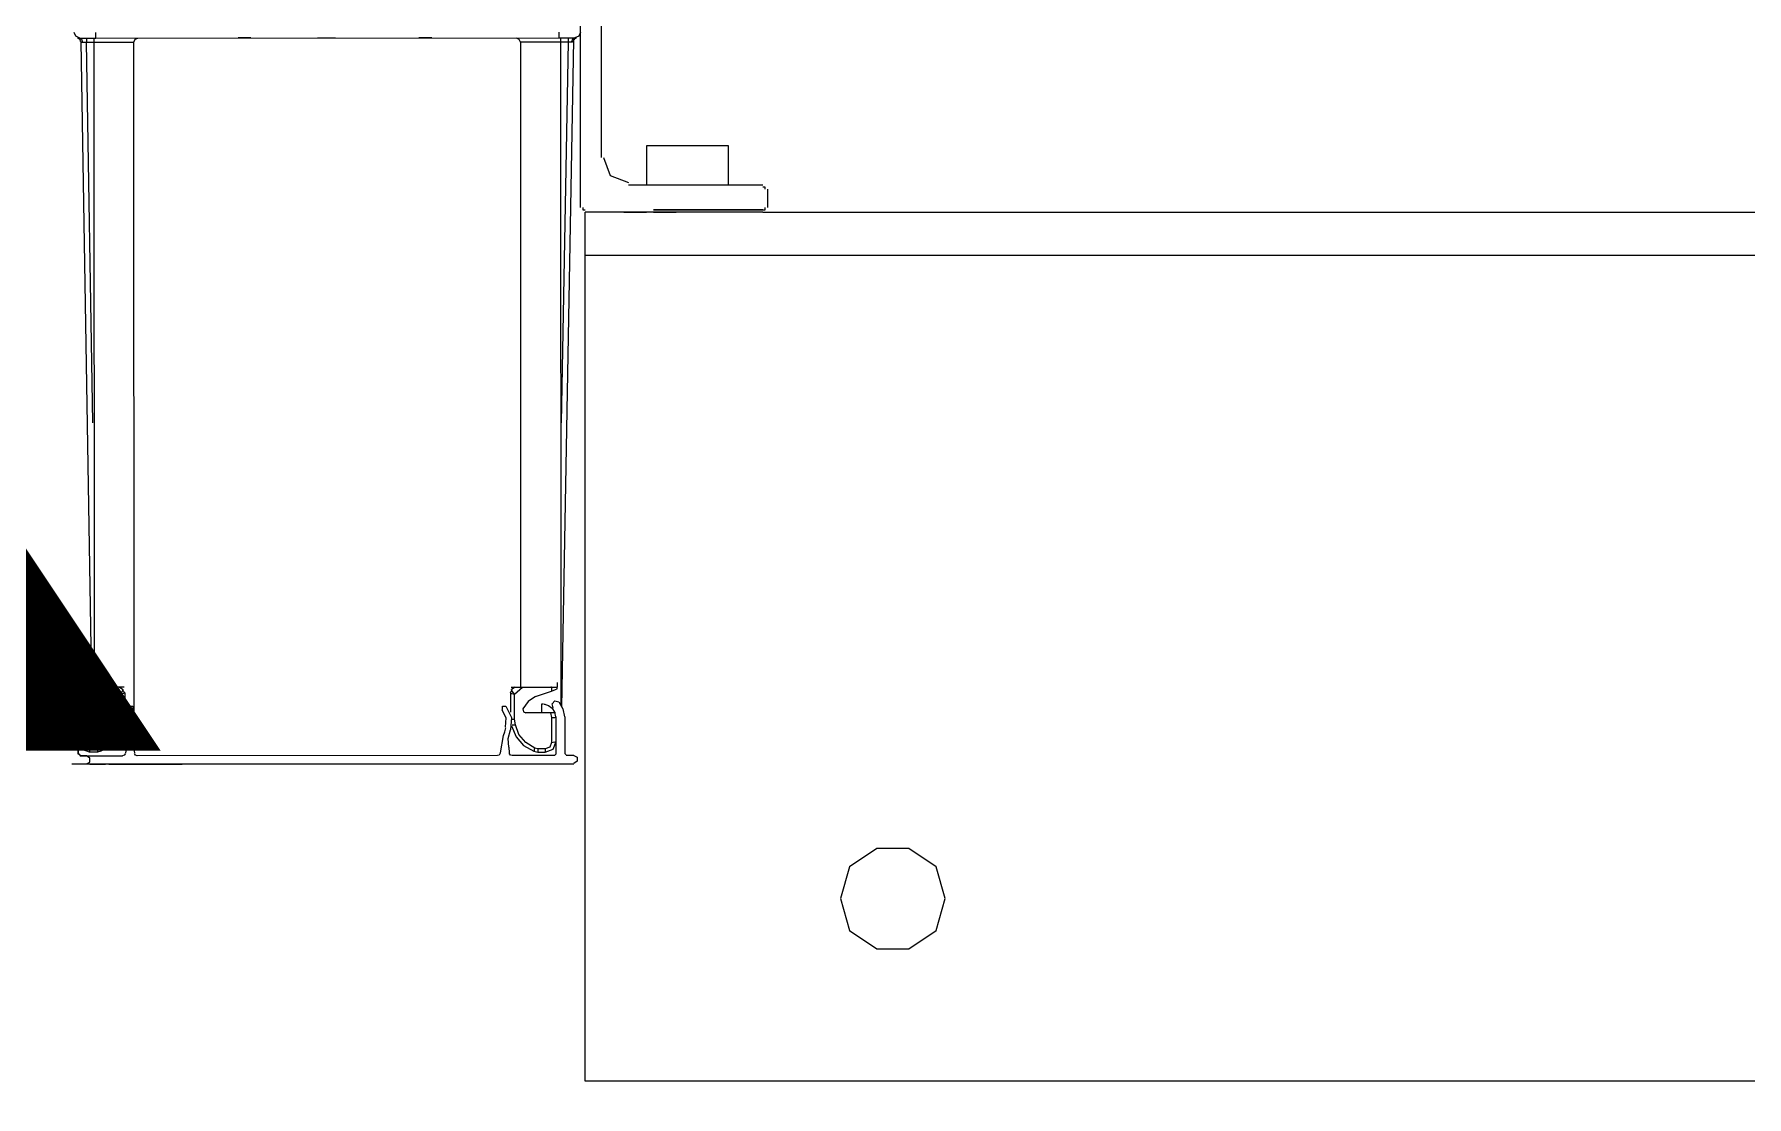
# Model space of a CAD drawing. Header units: millimetres. Extents: x 0 to 126, y 0 to 76.
# Drawn here: x 28.0815 to 28.3824, y 19.7305 to 19.9169 of the extents above; entities that cross this region are included whole.
import ezdxf

# ---------------------------------------------------------------- set-up
doc = ezdxf.new("R2010")
doc.units = ezdxf.units.MM
doc.layers.add('ARQUITECTÓNICO', color=152, linetype='Continuous', lineweight=0)
doc.layers.add('TEXTOS INST. VOZ Y DATOS', color=1, linetype='Continuous', lineweight=0)
doc.layers.add('Muebles', color=2, linetype='Continuous')

# ---------------------------------------------------------------- blocks, each defined once
blk = doc.blocks.new('racki')
at = {"layer": 'Muebles'}
for p, q in [((1559.0708, 470.68348), (1559.58563, 470.68348)), ((1559.58563, 470.68348), (1559.58563, 470.53856)), ((1559.52878, 470.66026), (1559.52398, 470.65706)), ((1559.53439, 470.66026), (1559.52878, 470.66026)), ((1559.53919, 470.65706), (1559.53439, 470.66026)), ((1559.52398, 470.65706), (1559.52238, 470.65145)), ((1559.54079, 470.65145), (1559.53919, 470.65706)), ((1559.52238, 470.65145), (1559.52398, 470.64585)), ((1559.53919, 470.64585), (1559.54079, 470.65145)), ((1559.52398, 470.64585), (1559.52878, 470.64264)), ((1559.53439, 470.64264), (1559.53919, 470.64585)), ((1559.52878, 470.64264), (1559.53439, 470.64264)), ((1559.58703, 470.62735), (1559.58763, 470.62775)), ((1559.58703, 470.62665), (1559.58703, 470.62735)), ((1559.58763, 470.62635), (1559.58703, 470.62665)), ((1559.58763, 470.62785), (1559.6758, 470.62788)), ((1559.58763, 470.62635), (1559.58893, 470.62635)), ((1559.58893, 470.62625), (1559.58903, 470.62615)), ((1559.58903, 470.62615), (1559.58913, 470.62605)), ((1559.58913, 470.62605), (1559.58913, 470.61955)), ((1559.59073, 470.62605), (1559.59083, 470.62615)), ((1559.59073, 470.62605), (1559.59073, 470.61955)), ((1559.59123, 470.62525), (1559.59073, 470.62385)), ((1559.59083, 470.62615), (1559.59093, 470.62625)), ((1559.59093, 470.62635), (1559.59844, 470.62635)), ((1559.59263, 470.62575), (1559.59123, 470.62525)), ((1559.59393, 470.62575), (1559.59263, 470.62575)), ((1559.59263, 470.62555), (1559.59263, 470.62575)), ((1559.59263, 470.62515), (1559.59263, 470.62555)), ((1559.59463, 470.62555), (1559.59393, 470.62575)), ((1559.59393, 470.62565), (1559.59393, 470.62575)), ((1559.59393, 470.62545), (1559.59393, 470.62565)), ((1559.59393, 470.62515), (1559.59393, 470.62545)), ((1559.59453, 470.62525), (1559.59443, 470.62505)), ((1559.59463, 470.62555), (1559.59453, 470.62545)), ((1559.59453, 470.62545), (1559.59453, 470.62525)), ((1559.59643, 470.62455), (1559.59463, 470.62555)), ((1559.59844, 470.62635), (1559.59874, 470.62625)), ((1559.59874, 470.62625), (1559.59894, 470.62595)), ((1559.59904, 470.62485), (1559.59894, 470.62585)), ((1559.60004, 470.62285), (1559.60054, 470.62585)), ((1559.60054, 470.62595), (1559.60074, 470.62626)), ((1559.60074, 470.62626), (1559.60104, 470.62636)), ((1559.60104, 470.62636), (1559.66429, 470.62637)), ((1559.65638, 470.62787), (1559.65658, 470.62787)), ((1559.65708, 470.62787), (1559.65638, 470.62787)), ((1559.65638, 470.62787), (1559.65728, 470.62787)), ((1559.65728, 470.62787), (1559.65638, 470.62787)), ((1559.65638, 470.62787), (1559.65708, 470.62787)), ((1559.65658, 470.62787), (1559.65638, 470.62787)), ((1559.65658, 470.62787), (1559.66929, 470.62787)), ((1559.65728, 470.62787), (1559.65658, 470.62787)), ((1559.65658, 470.62787), (1559.65728, 470.62787)), ((1559.65728, 470.62787), (1559.65658, 470.62787)), ((1559.65658, 470.62787), (1559.65728, 470.62787)), ((1559.65658, 470.62787), (1559.65728, 470.62787)), ((1559.65728, 470.62787), (1559.65658, 470.62787)), ((1559.66929, 470.62787), (1559.65658, 470.62787)), ((1559.65658, 470.62787), (1559.66929, 470.62787)), ((1559.65778, 470.62787), (1559.65768, 470.62787)), ((1559.65768, 470.62787), (1559.66819, 470.62787)), ((1559.65788, 470.62787), (1559.65778, 470.62787)), ((1559.65798, 470.62787), (1559.65788, 470.62787)), ((1559.65808, 470.62787), (1559.65798, 470.62787)), ((1559.65818, 470.62787), (1559.65808, 470.62787)), ((1559.66109, 470.62787), (1559.65818, 470.62787)), ((1559.65828, 470.62787), (1559.65818, 470.62787)), ((1559.65979, 470.62787), (1559.65828, 470.62787)), ((1559.66259, 470.62787), (1559.65828, 470.62787)), ((1559.65838, 470.62787), (1559.65828, 470.62787)), ((1559.65828, 470.62787), (1559.65838, 470.62787)), ((1559.65838, 470.62787), (1559.65828, 470.62787)), ((1559.65828, 470.62787), (1559.65878, 470.62787)), ((1559.65888, 470.62787), (1559.65828, 470.62787)), ((1559.65828, 470.62787), (1559.65838, 470.62787)), ((1559.65838, 470.62787), (1559.65828, 470.62787)), ((1559.65838, 470.62787), (1559.65848, 470.62787)), ((1559.65878, 470.62787), (1559.65838, 470.62787)), ((1559.65878, 470.62787), (1559.65838, 470.62787)), ((1559.65838, 470.62787), (1559.65888, 470.62787)), ((1559.65848, 470.62787), (1559.65838, 470.62787)), ((1559.66429, 470.62787), (1559.65848, 470.62787)), ((1559.65848, 470.62787), (1559.65858, 470.62787)), ((1559.65858, 470.62787), (1559.65848, 470.62787)), ((1559.65858, 470.62787), (1559.65868, 470.62787)), ((1559.65878, 470.62787), (1559.65858, 470.62787)), ((1559.65868, 470.62787), (1559.65878, 470.62787)), ((1559.65878, 470.62787), (1559.65888, 470.62787)), ((1559.65939, 470.62787), (1559.65878, 470.62787)), ((1559.65939, 470.62787), (1559.65878, 470.62787)), ((1559.65878, 470.62787), (1559.65929, 470.62787)), ((1559.65888, 470.62787), (1559.65878, 470.62787)), ((1559.65888, 470.62787), (1559.65898, 470.62787)), ((1559.65949, 470.62787), (1559.65888, 470.62787)), ((1559.65888, 470.62787), (1559.65959, 470.62787)), ((1559.65898, 470.62787), (1559.65888, 470.62787)), ((1559.66409, 470.62787), (1559.65898, 470.62787)), ((1559.65898, 470.62787), (1559.65908, 470.62787)), ((1559.65908, 470.62787), (1559.65929, 470.62787)), ((1559.65929, 470.62787), (1559.65918, 470.62787)), ((1559.65918, 470.62787), (1559.66699, 470.62787)), ((1559.65939, 470.62787), (1559.65918, 470.62787)), ((1559.65929, 470.62787), (1559.65939, 470.62787)), ((1559.65939, 470.62787), (1559.65929, 470.62787)), ((1559.65929, 470.62787), (1559.66009, 470.62787)), ((1559.65939, 470.62787), (1559.65959, 470.62787)), ((1559.65959, 470.62787), (1559.65939, 470.62787)), ((1559.66009, 470.62787), (1559.65939, 470.62787)), ((1559.66009, 470.62787), (1559.65939, 470.62787)), ((1559.65949, 470.62787), (1559.65939, 470.62787)), ((1559.65989, 470.62787), (1559.65949, 470.62787)), ((1559.65959, 470.62787), (1559.65949, 470.62787)), ((1559.65949, 470.62787), (1559.65969, 470.62787)), ((1559.65969, 470.62787), (1559.65949, 470.62787)), ((1559.65949, 470.62787), (1559.65959, 470.62787)), ((1559.65969, 470.62787), (1559.65949, 470.62787)), ((1559.65959, 470.62787), (1559.65969, 470.62787)), ((1559.65969, 470.62787), (1559.65959, 470.62787)), ((1559.65959, 470.62787), (1559.65989, 470.62787)), ((1559.65979, 470.62787), (1559.65959, 470.62787)), ((1559.65959, 470.62787), (1559.65979, 470.62787)), ((1559.65969, 470.62787), (1559.65989, 470.62787)), ((1559.65979, 470.62787), (1559.65969, 470.62787)), ((1559.65969, 470.62787), (1559.65979, 470.62787)), ((1559.65979, 470.62787), (1559.65969, 470.62787)), ((1559.65979, 470.62787), (1559.65969, 470.62787)), ((1559.65999, 470.62787), (1559.65979, 470.62787)), ((1559.65999, 470.62787), (1559.65979, 470.62787)), ((1559.65979, 470.62787), (1559.65999, 470.62787)), ((1559.65999, 470.62787), (1559.65979, 470.62787)), ((1559.65979, 470.62787), (1559.65999, 470.62787)), ((1559.65979, 470.62787), (1559.65989, 470.62787)), ((1559.65999, 470.62787), (1559.65979, 470.62787)), ((1559.65989, 470.62787), (1559.66009, 470.62787)), ((1559.66029, 470.62787), (1559.65989, 470.62787)), ((1559.65989, 470.62787), (1559.66039, 470.62787)), ((1559.65989, 470.62787), (1559.66009, 470.62787)), ((1559.66009, 470.62787), (1559.65999, 470.62787)), ((1559.66009, 470.62787), (1559.65999, 470.62787)), ((1559.65999, 470.62787), (1559.66009, 470.62787)), ((1559.66009, 470.62787), (1559.65999, 470.62787)), ((1559.65999, 470.62787), (1559.66009, 470.62787)), ((1559.66019, 470.62787), (1559.65999, 470.62787)), ((1559.66009, 470.62787), (1559.66029, 470.62787)), ((1559.66019, 470.62787), (1559.66009, 470.62787)), ((1559.66029, 470.62787), (1559.66009, 470.62787)), ((1559.66059, 470.62787), (1559.66009, 470.62787)), ((1559.66009, 470.62787), (1559.66059, 470.62787)), ((1559.66009, 470.62787), (1559.66019, 470.62787)), ((1559.66019, 470.62787), (1559.66009, 470.62787)), ((1559.66009, 470.62787), (1559.66029, 470.62787)), ((1559.66039, 470.62787), (1559.66019, 470.62787)), ((1559.66039, 470.62787), (1559.66019, 470.62787)), ((1559.66029, 470.62787), (1559.66039, 470.62787)), ((1559.66049, 470.62787), (1559.66029, 470.62787)), ((1559.66079, 470.62787), (1559.66029, 470.62787)), ((1559.66029, 470.62787), (1559.66049, 470.62787)), ((1559.66039, 470.62787), (1559.66059, 470.62787)), ((1559.66059, 470.62787), (1559.66039, 470.62787)), ((1559.66039, 470.62787), (1559.66319, 470.62787)), ((1559.66049, 470.62787), (1559.66039, 470.62787)), ((1559.66039, 470.62787), (1559.66079, 470.62787)), ((1559.66049, 470.62787), (1559.66039, 470.62787)), ((1559.66099, 470.62787), (1559.66049, 470.62787)), ((1559.66059, 470.62787), (1559.66049, 470.62787)), ((1559.66049, 470.62787), (1559.66059, 470.62787)), ((1559.66069, 470.62787), (1559.66049, 470.62787)), ((1559.66059, 470.62787), (1559.66079, 470.62787)), ((1559.66089, 470.62787), (1559.66059, 470.62787)), ((1559.66069, 470.62787), (1559.66059, 470.62787)), ((1559.66109, 470.62787), (1559.66059, 470.62787)), ((1559.66059, 470.62787), (1559.66099, 470.62787)), ((1559.66059, 470.62787), (1559.66079, 470.62787)), ((1559.66079, 470.62787), (1559.66069, 470.62787)), ((1559.66089, 470.62787), (1559.66069, 470.62787)), ((1559.66079, 470.62787), (1559.66099, 470.62787)), ((1559.66279, 470.62787), (1559.66079, 470.62787)), ((1559.66129, 470.62787), (1559.66079, 470.62787)), ((1559.66079, 470.62787), (1559.66129, 470.62787)), ((1559.66079, 470.62787), (1559.66099, 470.62787)), ((1559.66179, 470.62787), (1559.66089, 470.62787)), ((1559.66109, 470.62787), (1559.66089, 470.62787)), ((1559.66109, 470.62787), (1559.66089, 470.62787)), ((1559.66099, 470.62787), (1559.66119, 470.62787)), ((1559.66149, 470.62787), (1559.66099, 470.62787)), ((1559.66149, 470.62787), (1559.66099, 470.62787)), ((1559.66099, 470.62787), (1559.66149, 470.62787)), ((1559.66099, 470.62787), (1559.66119, 470.62787)), ((1559.66509, 470.62787), (1559.66109, 470.62787)), ((1559.66699, 470.62787), (1559.66109, 470.62787)), ((1559.66129, 470.62787), (1559.66109, 470.62787)), ((1559.66109, 470.62787), (1559.66509, 470.62787)), ((1559.66699, 470.62787), (1559.66109, 470.62787)), ((1559.66109, 470.62787), (1559.66329, 470.62787)), ((1559.66329, 470.62787), (1559.66109, 470.62787)), ((1559.66109, 470.62787), (1559.66699, 470.62787)), ((1559.66699, 470.62787), (1559.66109, 470.62787)), ((1559.66529, 470.62787), (1559.66109, 470.62787)), ((1559.66109, 470.62787), (1559.66579, 470.62787)), ((1559.66149, 470.62787), (1559.66109, 470.62787)), ((1559.66229, 470.62787), (1559.66109, 470.62787)), ((1559.66109, 470.62787), (1559.66229, 470.62787)), ((1559.66699, 470.62787), (1559.66109, 470.62787)), ((1559.66109, 470.62787), (1559.66119, 470.62787)), ((1559.66129, 470.62787), (1559.66109, 470.62787)), ((1559.66119, 470.62787), (1559.66139, 470.62787)), ((1559.66119, 470.62787), (1559.66129, 470.62787)), ((1559.66119, 470.62787), (1559.66139, 470.62787)), ((1559.66439, 470.62787), (1559.66129, 470.62787)), ((1559.66179, 470.62787), (1559.66129, 470.62787)), ((1559.66129, 470.62787), (1559.66179, 470.62787)), ((1559.66129, 470.62787), (1559.66139, 470.62787)), ((1559.66149, 470.62787), (1559.66129, 470.62787)), ((1559.66139, 470.62787), (1559.66159, 470.62787)), ((1559.66139, 470.62787), (1559.66149, 470.62787)), ((1559.66139, 470.62787), (1559.66159, 470.62787)), ((1559.66199, 470.62787), (1559.66149, 470.62787)), ((1559.66199, 470.62787), (1559.66149, 470.62787)), ((1559.66149, 470.62787), (1559.66199, 470.62787)), ((1559.66149, 470.62787), (1559.66159, 470.62787)), ((1559.66169, 470.62787), (1559.66149, 470.62787)), ((1559.66159, 470.62787), (1559.66179, 470.62787)), ((1559.66159, 470.62787), (1559.66169, 470.62787)), ((1559.66159, 470.62787), (1559.66179, 470.62787)), ((1559.66169, 470.62787), (1559.66179, 470.62787)), ((1559.66189, 470.62787), (1559.66169, 470.62787)), ((1559.66179, 470.62787), (1559.66199, 470.62787)), ((1559.66229, 470.62787), (1559.66179, 470.62787)), ((1559.66179, 470.62787), (1559.66229, 470.62787)), ((1559.66179, 470.62787), (1559.66189, 470.62787)), ((1559.66179, 470.62787), (1559.66199, 470.62787)), ((1559.66189, 470.62787), (1559.66619, 470.62787)), ((1559.66199, 470.62787), (1559.66189, 470.62787)), ((1559.66199, 470.62787), (1559.66219, 470.62787)), ((1559.66229, 470.62787), (1559.66199, 470.62787)), ((1559.66199, 470.62787), (1559.66259, 470.62787)), ((1559.66249, 470.62787), (1559.66199, 470.62787)), ((1559.66219, 470.62787), (1559.66199, 470.62787)), ((1559.66199, 470.62787), (1559.66209, 470.62787)), ((1559.66209, 470.62787), (1559.66229, 470.62787)), ((1559.66219, 470.62787), (1559.66229, 470.62787)), ((1559.66219, 470.62787), (1559.66249, 470.62787)), ((1559.66249, 470.62787), (1559.66219, 470.62787)), ((1559.66219, 470.62787), (1559.66229, 470.62787)), ((1559.66229, 470.62787), (1559.66219, 470.62787)), ((1559.66239, 470.62787), (1559.66219, 470.62787)), ((1559.66229, 470.62787), (1559.66699, 470.62787)), ((1559.66239, 470.62787), (1559.66229, 470.62787)), ((1559.66229, 470.62787), (1559.66559, 470.62787)), ((1559.66229, 470.62787), (1559.66249, 470.62787)), ((1559.66249, 470.62787), (1559.66229, 470.62787)), ((1559.66699, 470.62787), (1559.66229, 470.62787)), ((1559.66229, 470.62787), (1559.66279, 470.62787)), ((1559.66279, 470.62787), (1559.66229, 470.62787)), ((1559.66229, 470.62787), (1559.66259, 470.62787)), ((1559.66269, 470.62787), (1559.66229, 470.62787)), ((1559.66229, 470.62787), (1559.66249, 470.62787)), ((1559.66249, 470.62787), (1559.66239, 470.62787)), ((1559.66259, 470.62787), (1559.66239, 470.62787)), ((1559.66259, 470.62787), (1559.66249, 470.62787)), ((1559.66249, 470.62787), (1559.66269, 470.62787)), ((1559.66309, 470.62787), (1559.66249, 470.62787)), ((1559.66309, 470.62787), (1559.66249, 470.62787)), ((1559.66249, 470.62787), (1559.66279, 470.62787)), ((1559.66259, 470.62787), (1559.66249, 470.62787)), ((1559.66249, 470.62787), (1559.66269, 470.62787)), ((1559.66269, 470.62787), (1559.66259, 470.62787)), ((1559.66259, 470.62787), (1559.66289, 470.62787)), ((1559.66259, 470.62787), (1559.66319, 470.62787)), ((1559.66269, 470.62787), (1559.66259, 470.62787)), ((1559.66259, 470.62787), (1559.66269, 470.62787)), ((1559.66279, 470.62787), (1559.66259, 470.62787)), ((1559.66519, 470.62787), (1559.66269, 470.62787)), ((1559.66269, 470.62787), (1559.66289, 470.62787)), ((1559.66299, 470.62787), (1559.66269, 470.62787)), ((1559.66269, 470.62787), (1559.66289, 470.62787)), ((1559.66289, 470.62787), (1559.66269, 470.62787)), ((1559.66269, 470.62787), (1559.66279, 470.62787)), ((1559.66289, 470.62787), (1559.66279, 470.62787)), ((1559.66279, 470.62787), (1559.66329, 470.62787)), ((1559.66329, 470.62787), (1559.66279, 470.62787)), ((1559.66279, 470.62787), (1559.66299, 470.62787)), ((1559.66289, 470.62787), (1559.66279, 470.62787)), ((1559.66279, 470.62787), (1559.66299, 470.62787)), ((1559.66289, 470.62787), (1559.66299, 470.62787)), ((1559.66289, 470.62787), (1559.66319, 470.62787)), ((1559.66309, 470.62787), (1559.66289, 470.62787)), ((1559.66289, 470.62787), (1559.66309, 470.62787)), ((1559.66309, 470.62787), (1559.66289, 470.62787)), ((1559.66309, 470.62787), (1559.66289, 470.62787)), ((1559.66299, 470.62787), (1559.66319, 470.62787)), ((1559.66299, 470.62787), (1559.66309, 470.62787)), ((1559.66309, 470.62787), (1559.66299, 470.62787)), ((1559.66299, 470.62787), (1559.66309, 470.62787)), ((1559.66429, 470.62787), (1559.66309, 470.62787)), ((1559.66309, 470.62787), (1559.66469, 470.62787)), ((1559.66469, 470.62787), (1559.66309, 470.62787)), ((1559.66329, 470.62787), (1559.66309, 470.62787)), ((1559.66319, 470.62787), (1559.66309, 470.62787)), ((1559.66359, 470.62787), (1559.66309, 470.62787)), ((1559.66309, 470.62787), (1559.66319, 470.62787)), ((1559.66319, 470.62787), (1559.66309, 470.62787)), ((1559.66319, 470.62787), (1559.66329, 470.62787)), ((1559.66319, 470.62787), (1559.66349, 470.62787)), ((1559.66319, 470.62787), (1559.66369, 470.62787)), ((1559.66329, 470.62787), (1559.66349, 470.62787)), ((1559.66359, 470.62787), (1559.66329, 470.62787)), ((1559.66329, 470.62787), (1559.66379, 470.62787)), ((1559.66379, 470.62787), (1559.66329, 470.62787)), ((1559.66349, 470.62787), (1559.66359, 470.62787)), ((1559.66349, 470.62787), (1559.66369, 470.62787)), ((1559.66359, 470.62787), (1559.66369, 470.62787)), ((1559.66419, 470.62787), (1559.66359, 470.62787)), ((1559.66419, 470.62787), (1559.66359, 470.62787)), ((1559.66369, 470.62787), (1559.66379, 470.62787)), ((1559.66369, 470.62787), (1559.66429, 470.62787)), ((1559.66369, 470.62787), (1559.66429, 470.62787)), ((1559.66379, 470.62787), (1559.66389, 470.62787)), ((1559.66379, 470.62787), (1559.66419, 470.62787)), ((1559.66429, 470.62787), (1559.66379, 470.62787)), ((1559.66389, 470.62787), (1559.66399, 470.62787)), ((1559.66399, 470.62787), (1559.66409, 470.62787)), ((1559.66409, 470.62787), (1559.66419, 470.62787)), ((1559.66429, 470.62787), (1559.66409, 470.62787)), ((1559.66429, 470.62787), (1559.66419, 470.62787)), ((1559.66429, 470.62787), (1559.66419, 470.62787)), ((1559.66419, 470.62787), (1559.66429, 470.62787)), ((1559.66439, 470.62787), (1559.66429, 470.62787)), ((1559.66439, 470.62787), (1559.66429, 470.62787)), ((1559.66429, 470.62787), (1559.66699, 470.62787)), ((1559.66429, 470.62637), (1559.66459, 470.62627)), ((1559.66449, 470.62787), (1559.66439, 470.62787)), ((1559.66449, 470.62787), (1559.66439, 470.62787)), ((1559.66699, 470.62787), (1559.66449, 470.62787)), ((1559.66459, 470.62787), (1559.66449, 470.62787)), ((1559.66469, 470.62787), (1559.66459, 470.62787)), ((1559.66459, 470.62627), (1559.66479, 470.62597)), ((1559.66479, 470.62787), (1559.66469, 470.62787)), ((1559.66699, 470.62787), (1559.66479, 470.62787)), ((1559.66479, 470.62787), (1559.66699, 470.62787)), ((1559.66489, 470.62787), (1559.66479, 470.62787)), ((1559.66529, 470.62287), (1559.66479, 470.62587)), ((1559.66486, 470.62546), (1559.66489, 470.5011)), ((1559.66819, 470.62787), (1559.66489, 470.62787)), ((1559.66529, 470.62787), (1559.66519, 470.62787)), ((1559.66539, 470.62787), (1559.66529, 470.62787)), ((1559.66539, 470.62787), (1559.66529, 470.62787)), ((1559.66549, 470.62787), (1559.66539, 470.62787)), ((1559.66539, 470.62787), (1559.66559, 470.62787)), ((1559.66549, 470.62787), (1559.66539, 470.62787)), ((1559.66559, 470.62787), (1559.66549, 470.62787)), ((1559.66559, 470.62787), (1559.66549, 470.62787)), ((1559.66559, 470.62787), (1559.66569, 470.62787)), ((1559.66569, 470.62787), (1559.66559, 470.62787)), ((1559.66579, 470.62787), (1559.66599, 470.62787)), ((1559.66599, 470.62787), (1559.66619, 470.62787)), ((1559.66699, 470.62787), (1559.66599, 470.62787)), ((1559.66599, 470.62787), (1559.66699, 470.62787)), ((1559.66619, 470.62787), (1559.66629, 470.62787)), ((1559.66619, 470.62787), (1559.66629, 470.62787)), ((1559.66619, 470.62487), (1559.66639, 470.62587)), ((1559.66629, 470.62787), (1559.66639, 470.62787)), ((1559.66639, 470.62787), (1559.66649, 470.62787)), ((1559.66639, 470.62597), (1559.66659, 470.62627)), ((1559.66649, 470.62787), (1559.66659, 470.62787)), ((1559.66659, 470.62787), (1559.66669, 470.62787)), ((1559.66659, 470.62627), (1559.66689, 470.62637)), ((1559.66669, 470.62787), (1559.66679, 470.62787)), ((1559.66679, 470.62787), (1559.66689, 470.62787)), ((1559.66689, 470.62787), (1559.66699, 470.62787)), ((1559.6743, 470.62637), (1559.66689, 470.62637)), ((1559.66889, 470.62457), (1559.6707, 470.62557)), ((1559.6725, 470.62788), (1559.66989, 470.62787)), ((1559.6723, 470.62788), (1559.66989, 470.62787)), ((1559.6726, 470.62788), (1559.66999, 470.62787)), ((1559.66999, 470.62787), (1559.6718, 470.62787)), ((1559.6726, 470.62788), (1559.66999, 470.62787)), ((1559.66999, 470.62787), (1559.6726, 470.62788)), ((1559.6726, 470.62788), (1559.66999, 470.62787)), ((1559.6726, 470.62788), (1559.66999, 470.62787)), ((1559.66999, 470.62787), (1559.6716, 470.62787)), ((1559.6716, 470.62787), (1559.66999, 470.62787)), ((1559.66999, 470.62787), (1559.6726, 470.62788)), ((1559.6726, 470.62788), (1559.66999, 470.62787)), ((1559.66999, 470.62787), (1559.6716, 470.62787)), ((1559.6716, 470.62787), (1559.66999, 470.62787)), ((1559.66999, 470.62787), (1559.6726, 470.62788)), ((1559.6726, 470.62788), (1559.66999, 470.62787)), ((1559.6726, 470.62788), (1559.66999, 470.62787)), ((1559.66999, 470.62787), (1559.6726, 470.62788)), ((1559.6726, 470.62788), (1559.66999, 470.62787)), ((1559.66999, 470.62787), (1559.6715, 470.62787)), ((1559.6715, 470.62787), (1559.66999, 470.62787)), ((1559.66999, 470.62787), (1559.6726, 470.62788)), ((1559.6726, 470.62788), (1559.66999, 470.62787)), ((1559.6726, 470.62788), (1559.66999, 470.62787)), ((1559.66999, 470.62787), (1559.6726, 470.62788)), ((1559.6726, 470.62788), (1559.66999, 470.62787)), ((1559.66999, 470.62787), (1559.6715, 470.62787)), ((1559.6715, 470.62787), (1559.66999, 470.62787)), ((1559.66999, 470.62787), (1559.6726, 470.62788)), ((1559.6726, 470.62788), (1559.66999, 470.62787)), ((1559.66999, 470.62787), (1559.67059, 470.62787)), ((1559.66999, 470.62787), (1559.67059, 470.62787)), ((1559.66999, 470.62787), (1559.67059, 470.62787)), ((1559.67059, 470.62787), (1559.66999, 470.62787)), ((1559.66999, 470.62787), (1559.67059, 470.62787)), ((1559.66999, 470.62787), (1559.67009, 470.62787)), ((1559.67009, 470.62787), (1559.67019, 470.62787)), ((1559.67019, 470.62787), (1559.67029, 470.62787)), ((1559.672, 470.62788), (1559.67029, 470.62787)), ((1559.67029, 470.62787), (1559.67049, 470.62787)), ((1559.67029, 470.62787), (1559.67049, 470.62787)), ((1559.67049, 470.62787), (1559.6726, 470.62788)), ((1559.6726, 470.62788), (1559.67049, 470.62787)), ((1559.67049, 470.62787), (1559.6726, 470.62788)), ((1559.6726, 470.62788), (1559.67049, 470.62787)), ((1559.67049, 470.62787), (1559.6726, 470.62788)), ((1559.6726, 470.62788), (1559.67049, 470.62787)), ((1559.67049, 470.62787), (1559.6726, 470.62788)), ((1559.6726, 470.62788), (1559.67049, 470.62787)), ((1559.67049, 470.62787), (1559.67059, 470.62787)), ((1559.67049, 470.62787), (1559.67059, 470.62787)), ((1559.6726, 470.62788), (1559.67059, 470.62787)), ((1559.67059, 470.62787), (1559.6726, 470.62788)), ((1559.67059, 470.62787), (1559.67089, 470.62787)), ((1559.67059, 470.62787), (1559.67079, 470.62787)), ((1559.67069, 470.62787), (1559.67059, 470.62787)), ((1559.67059, 470.62787), (1559.67069, 470.62787)), ((1559.67059, 470.62787), (1559.67089, 470.62787)), ((1559.67059, 470.62787), (1559.67089, 470.62787)), ((1559.67059, 470.62787), (1559.67099, 470.62787)), ((1559.67069, 470.62787), (1559.67059, 470.62787)), ((1559.67059, 470.62787), (1559.67069, 470.62787)), ((1559.67079, 470.62787), (1559.67069, 470.62787)), ((1559.67069, 470.62787), (1559.67079, 470.62787)), ((1559.67079, 470.62787), (1559.67069, 470.62787)), ((1559.67069, 470.62787), (1559.67079, 470.62787)), ((1559.6707, 470.62557), (1559.6713, 470.62577)), ((1559.6707, 470.62557), (1559.6707, 470.62547)), ((1559.6707, 470.62547), (1559.6708, 470.62527)), ((1559.6717, 470.62787), (1559.67079, 470.62787)), ((1559.67079, 470.62787), (1559.6717, 470.62787)), ((1559.6717, 470.62787), (1559.67079, 470.62787)), ((1559.67079, 470.62787), (1559.6717, 470.62787)), ((1559.6717, 470.62787), (1559.67079, 470.62787)), ((1559.67079, 470.62787), (1559.6717, 470.62787)), ((1559.67079, 470.62787), (1559.67109, 470.62787)), ((1559.67089, 470.62787), (1559.67079, 470.62787)), ((1559.67079, 470.62787), (1559.67089, 470.62787)), ((1559.67089, 470.62787), (1559.67079, 470.62787)), ((1559.67079, 470.62787), (1559.67089, 470.62787)), ((1559.6708, 470.62527), (1559.6709, 470.62507)), ((1559.67089, 470.62787), (1559.6716, 470.62787)), ((1559.67089, 470.62787), (1559.6716, 470.62787)), ((1559.67089, 470.62787), (1559.6716, 470.62787)), ((1559.67099, 470.62787), (1559.67089, 470.62787)), ((1559.67089, 470.62787), (1559.67099, 470.62787)), ((1559.67099, 470.62787), (1559.67089, 470.62787)), ((1559.67089, 470.62787), (1559.67099, 470.62787)), ((1559.6726, 470.62788), (1559.67099, 470.62787)), ((1559.67099, 470.62787), (1559.6726, 470.62788)), ((1559.6726, 470.62788), (1559.67099, 470.62787)), ((1559.67099, 470.62787), (1559.6726, 470.62788)), ((1559.67109, 470.62787), (1559.67099, 470.62787)), ((1559.67099, 470.62787), (1559.67109, 470.62787)), ((1559.67099, 470.62787), (1559.67109, 470.62787)), ((1559.6716, 470.62787), (1559.67109, 470.62787)), ((1559.67109, 470.62787), (1559.6726, 470.62788)), ((1559.67109, 470.62787), (1559.6713, 470.62787)), ((1559.67109, 470.62787), (1559.67119, 470.62787)), ((1559.67119, 470.62787), (1559.6713, 470.62787)), ((1559.6713, 470.62787), (1559.6714, 470.62787)), ((1559.6713, 470.62787), (1559.6714, 470.62787)), ((1559.6713, 470.62577), (1559.6727, 470.62577)), ((1559.6713, 470.62567), (1559.6713, 470.62577)), ((1559.6713, 470.62547), (1559.6713, 470.62567)), ((1559.6713, 470.62517), (1559.6713, 470.62547)), ((1559.6726, 470.62788), (1559.6714, 470.62787)), ((1559.6714, 470.62787), (1559.6715, 470.62787)), ((1559.6716, 470.62787), (1559.6715, 470.62787)), ((1559.6715, 470.62787), (1559.6719, 470.62788)), ((1559.6715, 470.62787), (1559.6716, 470.62787)), ((1559.6717, 470.62787), (1559.6716, 470.62787)), ((1559.6716, 470.62787), (1559.6719, 470.62788)), ((1559.6716, 470.62787), (1559.6719, 470.62788)), ((1559.6716, 470.62787), (1559.6719, 470.62788)), ((1559.6717, 470.62787), (1559.6716, 470.62787)), ((1559.6716, 470.62787), (1559.6717, 470.62787)), ((1559.6718, 470.62787), (1559.6717, 470.62787)), ((1559.6718, 470.62787), (1559.6717, 470.62787)), ((1559.6717, 470.62787), (1559.6718, 470.62787)), ((1559.6718, 470.62787), (1559.6726, 470.62788)), ((1559.6719, 470.62788), (1559.6718, 470.62787)), ((1559.6719, 470.62788), (1559.6718, 470.62787)), ((1559.6718, 470.62787), (1559.6719, 470.62788)), ((1559.6719, 470.62788), (1559.6726, 470.62788)), ((1559.6719, 470.62788), (1559.6726, 470.62788)), ((1559.6719, 470.62788), (1559.6726, 470.62788)), ((1559.6719, 470.62788), (1559.672, 470.62788)), ((1559.672, 470.62788), (1559.6721, 470.62788)), ((1559.6721, 470.62788), (1559.6722, 470.62788)), ((1559.6722, 470.62788), (1559.6723, 470.62788)), ((1559.6726, 470.62788), (1559.6723, 470.62788)), ((1559.6723, 470.62788), (1559.6726, 470.62788)), ((1559.6726, 470.62788), (1559.6723, 470.62788)), ((1559.6723, 470.62788), (1559.6724, 470.62788)), ((1559.6724, 470.62788), (1559.6723, 470.62788)), ((1559.6726, 470.62788), (1559.6723, 470.62788)), ((1559.6723, 470.62788), (1559.6726, 470.62788)), ((1559.6723, 470.62788), (1559.6726, 470.62788)), ((1559.6726, 470.62788), (1559.6723, 470.62788)), ((1559.6723, 470.62788), (1559.6724, 470.62788)), ((1559.6724, 470.62788), (1559.6725, 470.62788)), ((1559.6725, 470.62788), (1559.6724, 470.62788)), ((1559.6724, 470.62788), (1559.6725, 470.62788)), ((1559.6725, 470.62788), (1559.6726, 470.62788)), ((1559.6726, 470.62788), (1559.6725, 470.62788)), ((1559.6725, 470.62788), (1559.6726, 470.62788)), ((1559.6732, 470.62778), (1559.6726, 470.62748)), ((1559.6726, 470.62748), (1559.6726, 470.62678)), ((1559.6726, 470.62678), (1559.6732, 470.62638)), ((1559.6726, 470.62517), (1559.6727, 470.62557)), ((1559.6727, 470.62557), (1559.6727, 470.62577)), ((1559.6727, 470.62577), (1559.674, 470.62527)), ((1559.6732, 470.62638), (1559.6744, 470.62638)), ((1559.674, 470.62527), (1559.6746, 470.62387)), ((1559.6743, 470.62627), (1559.6744, 470.62617)), ((1559.6745, 470.62617), (1559.6744, 470.62627)), ((1559.6744, 470.62617), (1559.6745, 470.62607)), ((1559.6746, 470.62607), (1559.6745, 470.62617)), ((1559.6746, 470.62607), (1559.6746, 470.61957)), ((1559.6747, 470.62607), (1559.6747, 470.61957)), ((1559.59093, 470.62395), (1559.59073, 470.62385)), ((1559.59153, 470.62405), (1559.59093, 470.62395)), ((1559.59153, 470.62405), (1559.59183, 470.62485)), ((1559.59153, 470.61965), (1559.59153, 470.62405)), ((1559.59183, 470.62485), (1559.59263, 470.62515)), ((1559.59263, 470.62515), (1559.59393, 470.62515)), ((1559.59393, 470.62515), (1559.59443, 470.62505)), ((1559.59443, 470.62505), (1559.59603, 470.62405)), ((1559.59603, 470.62405), (1559.59724, 470.62265)), ((1559.59774, 470.62305), (1559.59643, 470.62455)), ((1559.59724, 470.62265), (1559.59784, 470.62095)), ((1559.59854, 470.62115), (1559.59774, 470.62305)), ((1559.59914, 470.62335), (1559.59874, 470.62185)), ((1559.59904, 470.62485), (1559.59914, 470.62335)), ((1559.59994, 470.62285), (1559.59974, 470.62215)), ((1559.66549, 470.62217), (1559.66529, 470.62287)), ((1559.66619, 470.62337), (1559.66629, 470.62487)), ((1559.66659, 470.62187), (1559.66619, 470.62337)), ((1559.66679, 470.62117), (1559.66749, 470.62307)), ((1559.66809, 470.62267), (1559.66739, 470.62097)), ((1559.66749, 470.62307), (1559.66889, 470.62457)), ((1559.66929, 470.62407), (1559.66809, 470.62267)), ((1559.6709, 470.62507), (1559.66929, 470.62407)), ((1559.6713, 470.62517), (1559.6709, 470.62507)), ((1559.6726, 470.62517), (1559.6713, 470.62517)), ((1559.6734, 470.62487), (1559.6726, 470.62517)), ((1559.6738, 470.62407), (1559.6734, 470.62487)), ((1559.6738, 470.61967), (1559.6738, 470.62407)), ((1559.6738, 470.62407), (1559.6743, 470.62397)), ((1559.6743, 470.62397), (1559.6746, 470.62387)), ((1559.58953, 470.61815), (1559.58923, 470.61955)), ((1559.59093, 470.61965), (1559.59073, 470.61955)), ((1559.59103, 470.61875), (1559.59083, 470.61955)), ((1559.59153, 470.61965), (1559.59093, 470.61965)), ((1559.59173, 470.61885), (1559.59153, 470.61965)), ((1559.59784, 470.62095), (1559.59804, 470.61995)), ((1559.59824, 470.62095), (1559.59784, 470.62095)), ((1559.59804, 470.61995), (1559.59804, 470.61555)), ((1559.59844, 470.61995), (1559.59804, 470.61995)), ((1559.59844, 470.62095), (1559.59824, 470.62095)), ((1559.59854, 470.61965), (1559.59874, 470.62185)), ((1559.59954, 470.61765), (1559.59854, 470.61965)), ((1559.59974, 470.62215), (1559.59954, 470.62145)), ((1559.59954, 470.61975), (1559.59964, 470.62135)), ((1559.60024, 470.61825), (1559.59954, 470.61975)), ((1559.66579, 470.61977), (1559.66509, 470.61827)), ((1559.66569, 470.62147), (1559.66549, 470.62217)), ((1559.66569, 470.62137), (1559.66579, 470.61977)), ((1559.66679, 470.61967), (1559.66579, 470.61767)), ((1559.66659, 470.62187), (1559.66679, 470.61967)), ((1559.66679, 470.62097), (1559.66709, 470.62097)), ((1559.66679, 470.61997), (1559.66719, 470.61997)), ((1559.66709, 470.62097), (1559.66739, 470.62097)), ((1559.66739, 470.62097), (1559.66719, 470.61997)), ((1559.66719, 470.61997), (1559.66719, 470.61556)), ((1559.6735, 470.61887), (1559.6738, 470.61967)), ((1559.6738, 470.61967), (1559.6743, 470.61967)), ((1559.6743, 470.61967), (1559.6746, 470.61957)), ((1559.6745, 470.61957), (1559.6743, 470.61877)), ((1559.6747, 470.61957), (1559.675, 470.61817)), ((1559.58969, 470.61787), (1559.58763, 470.50078)), ((1559.59023, 470.61694), (1559.58953, 470.61815)), ((1559.58993, 470.50108), (1559.5899, 470.61751)), ((1559.59093, 470.61674), (1559.59023, 470.61694)), ((1559.59083, 470.61885), (1559.59093, 470.61885)), ((1559.59093, 470.61885), (1559.59113, 470.61885)), ((1559.59143, 470.61725), (1559.59093, 470.61674)), ((1559.59143, 470.61805), (1559.59103, 470.61875)), ((1559.59113, 470.61885), (1559.59143, 470.61885)), ((1559.59123, 470.61795), (1559.59143, 470.61725)), ((1559.59143, 470.61885), (1559.59173, 470.61885)), ((1559.59203, 470.61755), (1559.59143, 470.61805)), ((1559.59173, 470.61885), (1559.59604, 470.61885)), ((1559.59273, 470.61735), (1559.59203, 470.61755)), ((1559.59273, 470.61735), (1559.59263, 470.61735)), ((1559.59283, 470.61735), (1559.59273, 470.61735)), ((1559.59323, 470.61725), (1559.59293, 470.61725)), ((1559.59323, 470.61885), (1559.59323, 470.61725)), ((1559.59433, 470.61595), (1559.59564, 470.61685)), ((1559.59564, 470.61685), (1559.59654, 470.61815)), ((1559.59644, 470.61865), (1559.59604, 470.61885)), ((1559.59654, 470.61815), (1559.59644, 470.61865)), ((1559.59874, 470.61535), (1559.59874, 470.61875)), ((1559.60014, 470.61765), (1559.59954, 470.61765)), ((1559.60014, 470.61825), (1559.60014, 470.61765)), ((1559.66509, 470.61766), (1559.66509, 470.61827)), ((1559.66569, 470.61767), (1559.66509, 470.61766)), ((1559.66649, 470.61536), (1559.66649, 470.61877)), ((1559.6688, 470.61867), (1559.6692, 470.61887)), ((1559.6688, 470.61817), (1559.6688, 470.61867)), ((1559.6696, 470.61687), (1559.6688, 470.61817)), ((1559.6735, 470.61887), (1559.6692, 470.61887)), ((1559.671, 470.61597), (1559.6696, 470.61687)), ((1559.672, 470.61887), (1559.672, 470.61727)), ((1559.672, 470.61727), (1559.6724, 470.61727)), ((1559.6725, 470.61737), (1559.6724, 470.61737)), ((1559.6726, 470.61737), (1559.6725, 470.61737)), ((1559.6733, 470.61757), (1559.6726, 470.61737)), ((1559.6739, 470.61807), (1559.6733, 470.61757)), ((1559.6739, 470.61887), (1559.6735, 470.61887)), ((1559.6738, 470.61727), (1559.674, 470.61797)), ((1559.6743, 470.61677), (1559.6738, 470.61727)), ((1559.6741, 470.61887), (1559.6739, 470.61887)), ((1559.6743, 470.61877), (1559.6739, 470.61807)), ((1559.6743, 470.61887), (1559.6741, 470.61887)), ((1559.6744, 470.61887), (1559.6743, 470.61887)), ((1559.675, 470.61697), (1559.6743, 470.61677)), ((1559.6758, 470.61817), (1559.6751, 470.61697)), ((1559.59083, 470.61474), (1559.59053, 470.61464)), ((1559.59053, 470.61464), (1559.59053, 470.61434)), ((1559.59053, 470.61354), (1559.59053, 470.61434)), ((1559.59083, 470.61434), (1559.59053, 470.61434)), ((1559.59153, 470.61504), (1559.59083, 470.61474)), ((1559.59153, 470.61434), (1559.59083, 470.61434)), ((1559.59433, 470.61595), (1559.59153, 470.61504)), ((1559.59153, 470.61434), (1559.59153, 470.61504)), ((1559.59153, 470.61434), (1559.59163, 470.61434)), ((1559.59433, 470.61434), (1559.59163, 470.61434)), ((1559.59664, 470.61434), (1559.59433, 470.61434)), ((1559.59804, 470.61555), (1559.59664, 470.61434)), ((1559.59814, 470.61434), (1559.59664, 470.61434)), ((1559.59691, 470.61434), (1559.59693, 470.50108)), ((1559.59794, 470.61434), (1559.59854, 470.61475)), ((1559.59854, 470.61545), (1559.59804, 470.61555)), ((1559.59804, 470.61555), (1559.59844, 470.61505)), ((1559.59864, 470.61434), (1559.59814, 470.61434)), ((1559.59864, 470.61505), (1559.59844, 470.61485)), ((1559.59844, 470.61505), (1559.59854, 470.61475)), ((1559.59874, 470.61535), (1559.59854, 470.61545)), ((1559.59874, 470.61535), (1559.59864, 470.61505)), ((1559.59874, 470.61535), (1559.59874, 470.61525)), ((1559.66649, 470.61536), (1559.66669, 470.61546)), ((1559.66649, 470.61536), (1559.66649, 470.61526)), ((1559.66669, 470.61506), (1559.66659, 470.61536)), ((1559.66659, 470.61436), (1559.6672, 470.61436)), ((1559.66669, 470.61546), (1559.66719, 470.61556)), ((1559.66689, 470.61486), (1559.66669, 470.61506)), ((1559.66689, 470.61506), (1559.66679, 470.61476)), ((1559.6674, 470.61436), (1559.66679, 470.61476)), ((1559.66719, 470.61556), (1559.66689, 470.61506)), ((1559.66719, 470.61556), (1559.6687, 470.61436)), ((1559.6672, 470.61436), (1559.6687, 470.61436)), ((1559.6687, 470.61436), (1559.6709, 470.61436)), ((1559.6709, 470.61436), (1559.6736, 470.61436)), ((1559.671, 470.61597), (1559.6737, 470.61506)), ((1559.6719, 470.5011), (1559.67187, 470.61436)), ((1559.6742, 470.501), (1559.67231, 470.61436)), ((1559.6738, 470.61436), (1559.6736, 470.61436)), ((1559.6737, 470.61506), (1559.6737, 470.61436)), ((1559.6745, 470.61476), (1559.6737, 470.61506)), ((1559.6745, 470.61436), (1559.6738, 470.61436)), ((1559.6748, 470.61466), (1559.6745, 470.61476)), ((1559.6748, 470.61436), (1559.6745, 470.61436)), ((1559.6748, 470.61436), (1559.6748, 470.61466)), ((1559.6748, 470.61356), (1559.6748, 470.61436)), ((1559.58863, 470.50108), (1559.58981, 470.56793)), ((1559.67208, 470.56795), (1559.6732, 470.5011)), ((1559.0708, 470.53856), (1559.58563, 470.53856)), ((1559.58563, 470.53856), (1559.58563, 470.53095)), ((1559.5544, 470.53095), (1559.10163, 470.53095)), ((1559.5536, 470.52695), (1559.5536, 470.53015)), ((1559.554, 470.53055), (1559.554, 470.53015)), ((1559.5544, 470.53055), (1559.554, 470.53055)), ((1559.5544, 470.53095), (1559.58563, 470.53095)), ((1559.57362, 470.53055), (1559.5544, 470.53055)), ((1559.57362, 470.53055), (1559.5544, 470.53055)), ((1559.5544, 470.53055), (1559.57362, 470.53055)), ((1559.5544, 470.53055), (1559.57362, 470.53055)), ((1559.56961, 470.53095), (1559.57041, 470.53095)), ((1559.56961, 470.53095), (1559.57041, 470.53095)), ((1559.56961, 470.53095), (1559.57362, 470.53095)), ((1559.56961, 470.53095), (1559.57041, 470.53095)), ((1559.57362, 470.53095), (1559.56961, 470.53095)), ((1559.57362, 470.53095), (1559.56961, 470.53095)), ((1559.57362, 470.53095), (1559.56961, 470.53095)), ((1559.56961, 470.53095), (1559.57041, 470.53095)), ((1559.56961, 470.53095), (1559.57362, 470.53095)), ((1559.56961, 470.53095), (1559.57362, 470.53095)), ((1559.57362, 470.53095), (1559.56961, 470.53095)), ((1559.57362, 470.53095), (1559.56961, 470.53095)), ((1559.56961, 470.53095), (1559.57362, 470.53095)), ((1559.56961, 470.53095), (1559.57041, 470.53095)), ((1559.56961, 470.53095), (1559.57362, 470.53095)), ((1559.57041, 470.53095), (1559.57242, 470.53095)), ((1559.57041, 470.53095), (1559.57242, 470.53095)), ((1559.57041, 470.53095), (1559.57242, 470.53095)), ((1559.57041, 470.53095), (1559.57242, 470.53095)), ((1559.57041, 470.53095), (1559.57242, 470.53095)), ((1559.57082, 470.53095), (1559.57202, 470.53095)), ((1559.57082, 470.53095), (1559.57202, 470.53095)), ((1559.57082, 470.53095), (1559.57202, 470.53095)), ((1559.57082, 470.53095), (1559.57202, 470.53095)), ((1559.57082, 470.53095), (1559.57202, 470.53095)), ((1559.57082, 470.53095), (1559.57202, 470.53095)), ((1559.57082, 470.53095), (1559.57202, 470.53095)), ((1559.57082, 470.53095), (1559.57202, 470.53095)), ((1559.57082, 470.53095), (1559.57202, 470.53095)), ((1559.57082, 470.53095), (1559.57202, 470.53095)), ((1559.57082, 470.53095), (1559.57202, 470.53095)), ((1559.57122, 470.53095), (1559.57162, 470.53095)), ((1559.57122, 470.53095), (1559.57162, 470.53095)), ((1559.57122, 470.53095), (1559.57162, 470.53095)), ((1559.57122, 470.53095), (1559.57162, 470.53095)), ((1559.57122, 470.53095), (1559.57162, 470.53095)), ((1559.57122, 470.53095), (1559.57162, 470.53095)), ((1559.57122, 470.53095), (1559.57162, 470.53095)), ((1559.57122, 470.53095), (1559.57162, 470.53095)), ((1559.57122, 470.53095), (1559.57162, 470.53095)), ((1559.57122, 470.53095), (1559.57162, 470.53095)), ((1559.57122, 470.53095), (1559.57162, 470.53095)), ((1559.57242, 470.53095), (1559.57362, 470.53095)), ((1559.57242, 470.53095), (1559.57362, 470.53095)), ((1559.57242, 470.53095), (1559.57362, 470.53095)), ((1559.57242, 470.53095), (1559.57362, 470.53095)), ((1559.57242, 470.53095), (1559.57362, 470.53095)), ((1559.57482, 470.53095), (1559.57562, 470.53095)), ((1559.57482, 470.53095), (1559.57562, 470.53095)), ((1559.57562, 470.53095), (1559.57482, 470.53095)), ((1559.57562, 470.53095), (1559.57482, 470.53095)), ((1559.57482, 470.53095), (1559.57562, 470.53095)), ((1559.57482, 470.53095), (1559.57522, 470.53095)), ((1559.57482, 470.53095), (1559.57562, 470.53095)), ((1559.57562, 470.53095), (1559.57482, 470.53095)), ((1559.57522, 470.53095), (1559.57482, 470.53095)), ((1559.57882, 470.53095), (1559.57482, 470.53095)), ((1559.57562, 470.53095), (1559.57482, 470.53095)), ((1559.57482, 470.53095), (1559.57562, 470.53095)), ((1559.57482, 470.53095), (1559.57562, 470.53095)), ((1559.57482, 470.53095), (1559.57562, 470.53095)), ((1559.57562, 470.53095), (1559.57482, 470.53095)), ((1559.57482, 470.53095), (1559.57562, 470.53095)), ((1559.57482, 470.53095), (1559.57562, 470.53095)), ((1559.57482, 470.53095), (1559.57882, 470.53095)), ((1559.57882, 470.53095), (1559.57482, 470.53095)), ((1559.57882, 470.53095), (1559.57482, 470.53095)), ((1559.57562, 470.53095), (1559.57482, 470.53095)), ((1559.57482, 470.53095), (1559.57562, 470.53095)), ((1559.57482, 470.53095), (1559.57882, 470.53095)), ((1559.57522, 470.53095), (1559.57482, 470.53095)), ((1559.57882, 470.53095), (1559.57482, 470.53095)), ((1559.57562, 470.53095), (1559.57482, 470.53095)), ((1559.57482, 470.53095), (1559.57562, 470.53095)), ((1559.57482, 470.53095), (1559.57762, 470.53095)), ((1559.57482, 470.53095), (1559.57562, 470.53095)), ((1559.57882, 470.53095), (1559.57482, 470.53095)), ((1559.57562, 470.53095), (1559.57482, 470.53095)), ((1559.57482, 470.53095), (1559.57562, 470.53095)), ((1559.57482, 470.53095), (1559.57882, 470.53095)), ((1559.57562, 470.53095), (1559.57482, 470.53095)), ((1559.57562, 470.53095), (1559.57482, 470.53095)), ((1559.57482, 470.53095), (1559.57882, 470.53095)), ((1559.57482, 470.53095), (1559.57562, 470.53095)), ((1559.57482, 470.53095), (1559.57562, 470.53095)), ((1559.57482, 470.53095), (1559.57562, 470.53095)), ((1559.57482, 470.53095), (1559.57882, 470.53095)), ((1559.57482, 470.53095), (1559.57562, 470.53095)), ((1559.57562, 470.53095), (1559.57482, 470.53095)), ((1559.57562, 470.53095), (1559.57482, 470.53095)), ((1559.57882, 470.53095), (1559.57482, 470.53095)), ((1559.57482, 470.53095), (1559.57562, 470.53095)), ((1559.57482, 470.53095), (1559.57562, 470.53095)), ((1559.57882, 470.53095), (1559.57482, 470.53095)), ((1559.57562, 470.53095), (1559.57482, 470.53095)), ((1559.57482, 470.53095), (1559.57522, 470.53095)), ((1559.57482, 470.53095), (1559.57562, 470.53095)), ((1559.57882, 470.53095), (1559.57482, 470.53095)), ((1559.57482, 470.53095), (1559.57762, 470.53095)), ((1559.57482, 470.53095), (1559.57762, 470.53095)), ((1559.57522, 470.53095), (1559.57642, 470.53095)), ((1559.57642, 470.53095), (1559.57522, 470.53095)), ((1559.57522, 470.53095), (1559.57642, 470.53095)), ((1559.57642, 470.53095), (1559.57522, 470.53095)), ((1559.57562, 470.53095), (1559.57762, 470.53095)), ((1559.57762, 470.53095), (1559.57562, 470.53095)), ((1559.57562, 470.53095), (1559.57762, 470.53095)), ((1559.57762, 470.53095), (1559.57562, 470.53095)), ((1559.57562, 470.53095), (1559.57762, 470.53095)), ((1559.57562, 470.53095), (1559.57762, 470.53095)), ((1559.57562, 470.53095), (1559.57762, 470.53095)), ((1559.57762, 470.53095), (1559.57562, 470.53095)), ((1559.57762, 470.53095), (1559.57562, 470.53095)), ((1559.57562, 470.53095), (1559.57762, 470.53095)), ((1559.57762, 470.53095), (1559.57562, 470.53095)), ((1559.57762, 470.53095), (1559.57562, 470.53095)), ((1559.57762, 470.53095), (1559.57562, 470.53095)), ((1559.57562, 470.53095), (1559.57762, 470.53095)), ((1559.57562, 470.53095), (1559.57762, 470.53095)), ((1559.57762, 470.53095), (1559.57562, 470.53095)), ((1559.57562, 470.53095), (1559.57762, 470.53095)), ((1559.57762, 470.53095), (1559.57562, 470.53095)), ((1559.57562, 470.53095), (1559.57762, 470.53095)), ((1559.57762, 470.53095), (1559.57562, 470.53095)), ((1559.57562, 470.53095), (1559.57762, 470.53095)), ((1559.57562, 470.53095), (1559.57762, 470.53095)), ((1559.57562, 470.53095), (1559.57762, 470.53095)), ((1559.57562, 470.53095), (1559.57762, 470.53095)), ((1559.57562, 470.53095), (1559.57762, 470.53095)), ((1559.57762, 470.53095), (1559.57562, 470.53095)), ((1559.57562, 470.53095), (1559.57762, 470.53095)), ((1559.57562, 470.53095), (1559.57762, 470.53095)), ((1559.57562, 470.53095), (1559.57762, 470.53095)), ((1559.57562, 470.53095), (1559.57762, 470.53095)), ((1559.57562, 470.53095), (1559.57762, 470.53095)), ((1559.57602, 470.53095), (1559.57722, 470.53095)), ((1559.57602, 470.53095), (1559.57722, 470.53095)), ((1559.57602, 470.53095), (1559.57722, 470.53095)), ((1559.57602, 470.53095), (1559.57722, 470.53095)), ((1559.57762, 470.53095), (1559.57642, 470.53095)), ((1559.57762, 470.53095), (1559.57642, 470.53095)), ((1559.57642, 470.53095), (1559.57882, 470.53095)), ((1559.57642, 470.53095), (1559.57682, 470.53095)), ((1559.57642, 470.53095), (1559.57682, 470.53095)), ((1559.57762, 470.53095), (1559.57642, 470.53095)), ((1559.57722, 470.53095), (1559.57642, 470.53095)), ((1559.57642, 470.53095), (1559.57882, 470.53095)), ((1559.57642, 470.53095), (1559.57722, 470.53095)), ((1559.57642, 470.53095), (1559.57682, 470.53095)), ((1559.57722, 470.53095), (1559.57642, 470.53095)), ((1559.57642, 470.53095), (1559.57682, 470.53095)), ((1559.57642, 470.53095), (1559.57722, 470.53095)), ((1559.57802, 470.53095), (1559.57722, 470.53095)), ((1559.57722, 470.53095), (1559.57802, 470.53095)), ((1559.57802, 470.53095), (1559.57722, 470.53095)), ((1559.57722, 470.53095), (1559.57802, 470.53095)), ((1559.57882, 470.53095), (1559.57762, 470.53095)), ((1559.57762, 470.53095), (1559.57882, 470.53095)), ((1559.57882, 470.53095), (1559.57762, 470.53095)), ((1559.57882, 470.53095), (1559.57762, 470.53095)), ((1559.57762, 470.53095), (1559.57882, 470.53095)), ((1559.57762, 470.53095), (1559.57882, 470.53095)), ((1559.57882, 470.53095), (1559.57762, 470.53095)), ((1559.57762, 470.53095), (1559.57882, 470.53095)), ((1559.57762, 470.53095), (1559.57882, 470.53095)), ((1559.57882, 470.53095), (1559.57762, 470.53095)), ((1559.57882, 470.53095), (1559.57762, 470.53095)), ((1559.57762, 470.53095), (1559.57882, 470.53095)), ((1559.57762, 470.53095), (1559.57882, 470.53095)), ((1559.57762, 470.53095), (1559.57882, 470.53095)), ((1559.57762, 470.53095), (1559.57882, 470.53095)), ((1559.57762, 470.53095), (1559.57882, 470.53095)), ((1559.57882, 470.53095), (1559.57762, 470.53095)), ((1559.57882, 470.53095), (1559.57762, 470.53095)), ((1559.57762, 470.53095), (1559.57882, 470.53095)), ((1559.57882, 470.53095), (1559.57762, 470.53095)), ((1559.57762, 470.53095), (1559.57882, 470.53095)), ((1559.57882, 470.53095), (1559.57762, 470.53095)), ((1559.57882, 470.53095), (1559.57762, 470.53095)), ((1559.57762, 470.53095), (1559.57882, 470.53095)), ((1559.57762, 470.53095), (1559.57882, 470.53095)), ((1559.57882, 470.53095), (1559.57762, 470.53095)), ((1559.57762, 470.53095), (1559.57882, 470.53095)), ((1559.57882, 470.53095), (1559.57762, 470.53095)), ((1559.57762, 470.53095), (1559.57882, 470.53095)), ((1559.57762, 470.53095), (1559.57882, 470.53095)), ((1559.57762, 470.53095), (1559.57882, 470.53095)), ((1559.57762, 470.53095), (1559.57882, 470.53095)), ((1559.57762, 470.53095), (1559.57882, 470.53095)), ((1559.57882, 470.53095), (1559.57762, 470.53095)), ((1559.57762, 470.53095), (1559.57882, 470.53095)), ((1559.57882, 470.53095), (1559.57762, 470.53095)), ((1559.57762, 470.53095), (1559.57882, 470.53095)), ((1559.57762, 470.53095), (1559.57882, 470.53095)), ((1559.57882, 470.53095), (1559.57762, 470.53095)), ((1559.57882, 470.53095), (1559.57802, 470.53095)), ((1559.57802, 470.53095), (1559.57882, 470.53095)), ((1559.57882, 470.53095), (1559.57802, 470.53095)), ((1559.57802, 470.53095), (1559.57882, 470.53095)), ((1559.58603, 470.53055), (1559.58563, 470.53055)), ((1559.58603, 470.53015), (1559.58603, 470.53055)), ((1559.58643, 470.53015), (1559.58643, 470.45529)), ((1559.554, 470.52695), (1559.554, 470.52655)), ((1559.554, 470.52655), (1559.5544, 470.52655)), ((1559.57802, 470.52615), (1559.5544, 470.52615)), ((1559.56041, 470.52615), (1559.56041, 470.51934)), ((1559.57482, 470.51934), (1559.57482, 470.52615)), ((1559.58122, 470.52455), (1559.57802, 470.52575)), ((1559.58242, 470.52134), (1559.58122, 470.52455)), ((1559.58283, 470.4641), (1559.58283, 470.52134)), ((1559.56041, 470.51934), (1559.56241, 470.51934)), ((1559.56241, 470.51934), (1559.56761, 470.51934)), ((1559.56761, 470.51934), (1559.57242, 470.51934)), ((1559.57242, 470.51934), (1559.57482, 470.51934)), ((1559.58643, 470.49938), (1559.58673, 470.50008)), ((1559.58673, 470.50008), (1559.58743, 470.50038)), ((1559.58743, 470.50048), (1559.58713, 470.50028)), ((1559.58763, 470.50068), (1559.58743, 470.50048)), ((1559.58753, 470.50068), (1559.58743, 470.50058)), ((1559.58743, 470.50058), (1559.58743, 470.50038)), ((1559.58743, 470.50038), (1559.58783, 470.50058)), ((1559.58743, 470.50058), (1559.58743, 470.50048)), ((1559.58833, 470.50038), (1559.58743, 470.50038)), ((1559.58763, 470.50078), (1559.58753, 470.50068)), ((1559.58763, 470.50098), (1559.58763, 470.50078)), ((1559.58763, 470.50088), (1559.58763, 470.50068)), ((1559.58773, 470.50088), (1559.58763, 470.50088)), ((1559.58763, 470.50088), (1559.58763, 470.50078)), ((1559.58783, 470.50108), (1559.58773, 470.50088)), ((1559.58783, 470.50058), (1559.58803, 470.50108)), ((1559.58803, 470.50108), (1559.58783, 470.50108)), ((1559.58863, 470.50108), (1559.58803, 470.50108)), ((1559.59023, 470.50038), (1559.58833, 470.50038)), ((1559.58993, 470.50108), (1559.58863, 470.50108)), ((1559.58863, 470.50058), (1559.58863, 470.50108)), ((1559.58863, 470.50038), (1559.58863, 470.50058)), ((1559.58993, 470.50058), (1559.58993, 470.50108)), ((1559.59263, 470.50108), (1559.58993, 470.50108)), ((1559.58993, 470.50038), (1559.58993, 470.50058)), ((1559.6716, 470.5004), (1559.59023, 470.50038)), ((1559.59023, 470.50008), (1559.59023, 470.50038)), ((1559.59023, 470.49938), (1559.59023, 470.50008)), ((1559.59493, 470.50108), (1559.59263, 470.50108)), ((1559.59643, 470.50108), (1559.59493, 470.50108)), ((1559.59693, 470.50108), (1559.59643, 470.50108)), ((1559.59724, 470.50058), (1559.59703, 470.50108)), ((1559.59774, 470.50038), (1559.59724, 470.50058)), ((1559.61255, 470.50038), (1559.61485, 470.50038)), ((1559.61485, 470.50038), (1559.61255, 470.50038)), ((1559.61255, 470.50038), (1559.61485, 470.50038)), ((1559.61485, 470.50038), (1559.61255, 470.50038)), ((1559.61485, 470.50038), (1559.61255, 470.50038)), ((1559.61255, 470.50038), (1559.61275, 470.50038)), ((1559.61255, 470.50038), (1559.61485, 470.50038)), ((1559.61485, 470.50038), (1559.61255, 470.50038)), ((1559.61275, 470.50038), (1559.61255, 470.50038)), ((1559.61485, 470.50038), (1559.61255, 470.50038)), ((1559.61485, 470.50038), (1559.61255, 470.50038)), ((1559.61255, 470.50038), (1559.61485, 470.50038)), ((1559.61485, 470.50038), (1559.61255, 470.50038)), ((1559.61485, 470.50038), (1559.61255, 470.50038)), ((1559.61255, 470.50038), (1559.61275, 470.50038)), ((1559.61275, 470.50038), (1559.61325, 470.50038)), ((1559.61275, 470.50038), (1559.61345, 470.50038)), ((1559.61325, 470.50038), (1559.61435, 470.50038)), ((1559.61345, 470.50038), (1559.61365, 470.50038)), ((1559.61435, 470.50038), (1559.61485, 470.50038)), ((1559.63266, 470.50039), (1559.62946, 470.50039)), ((1559.64658, 470.50039), (1559.64437, 470.50039)), ((1559.64437, 470.50039), (1559.64658, 470.50039)), ((1559.64658, 470.50039), (1559.64437, 470.50039)), ((1559.64658, 470.50039), (1559.64437, 470.50039)), ((1559.64658, 470.50039), (1559.64437, 470.50039)), ((1559.64437, 470.50039), (1559.64658, 470.50039)), ((1559.64658, 470.50039), (1559.64437, 470.50039)), ((1559.64437, 470.50039), (1559.64658, 470.50039)), ((1559.64658, 470.50039), (1559.64437, 470.50039)), ((1559.64457, 470.50039), (1559.64437, 470.50039)), ((1559.64437, 470.50039), (1559.64457, 470.50039)), ((1559.64437, 470.50039), (1559.64658, 470.50039)), ((1559.64437, 470.50039), (1559.64658, 470.50039)), ((1559.64457, 470.50039), (1559.64527, 470.50039)), ((1559.64527, 470.50039), (1559.64548, 470.50039)), ((1559.66469, 470.5006), (1559.66419, 470.5004)), ((1559.66489, 470.5011), (1559.66469, 470.5006)), ((1559.66549, 470.5011), (1559.66489, 470.5011)), ((1559.66699, 470.5011), (1559.66549, 470.5011)), ((1559.66919, 470.5011), (1559.66699, 470.5011)), ((1559.6719, 470.5011), (1559.66919, 470.5011)), ((1559.6716, 470.5004), (1559.6716, 470.5001)), ((1559.6736, 470.5004), (1559.6716, 470.5004)), ((1559.6716, 470.5001), (1559.6716, 470.4994)), ((1559.6732, 470.5011), (1559.6719, 470.5011)), ((1559.6719, 470.5006), (1559.6719, 470.5011)), ((1559.6719, 470.5004), (1559.6719, 470.5006)), ((1559.6739, 470.5011), (1559.6732, 470.5011)), ((1559.6732, 470.5006), (1559.6732, 470.5011)), ((1559.6732, 470.5004), (1559.6732, 470.5006)), ((1559.6744, 470.5004), (1559.6736, 470.5004)), ((1559.6741, 470.5006), (1559.6739, 470.5011)), ((1559.674, 470.5011), (1559.6739, 470.5011)), ((1559.6742, 470.5011), (1559.674, 470.5011)), ((1559.6744, 470.5004), (1559.6741, 470.5006)), ((1559.6742, 470.501), (1559.6742, 470.5011)), ((1559.6744, 470.5006), (1559.6743, 470.501)), ((1559.6748, 470.5003), (1559.6744, 470.5006)), ((1559.6744, 470.5004), (1559.6751, 470.5001)), ((1559.6751, 470.5001), (1559.6754, 470.4994))]:
    blk.add_line(p, q, dxfattribs=at)

msp = doc.modelspace()

# ---------------------------------------------------------------- linework, layer by layer
at = {"layer": 'TEXTOS INST. VOZ Y DATOS', "const_width": 0.01684}
msp.add_lwpolyline([(27.9533, 19.66491), (27.88594, 19.66491), (27.88594, 19.79962), (27.81858, 19.79962), (27.9533, 20.0017), (28.08802, 19.79962), (28.02066, 19.79962), (28.02066, 19.66491)], close=True, dxfattribs=at)

# ---------------------------------------------------------------- block references
at = {"layer": 'ARQUITECTÓNICO', "rotation": 179.9999999999995}
msp.add_blockref('racki', (1587.76393, 490.41669), dxfattribs=at)

doc.saveas('drawing.dxf')
